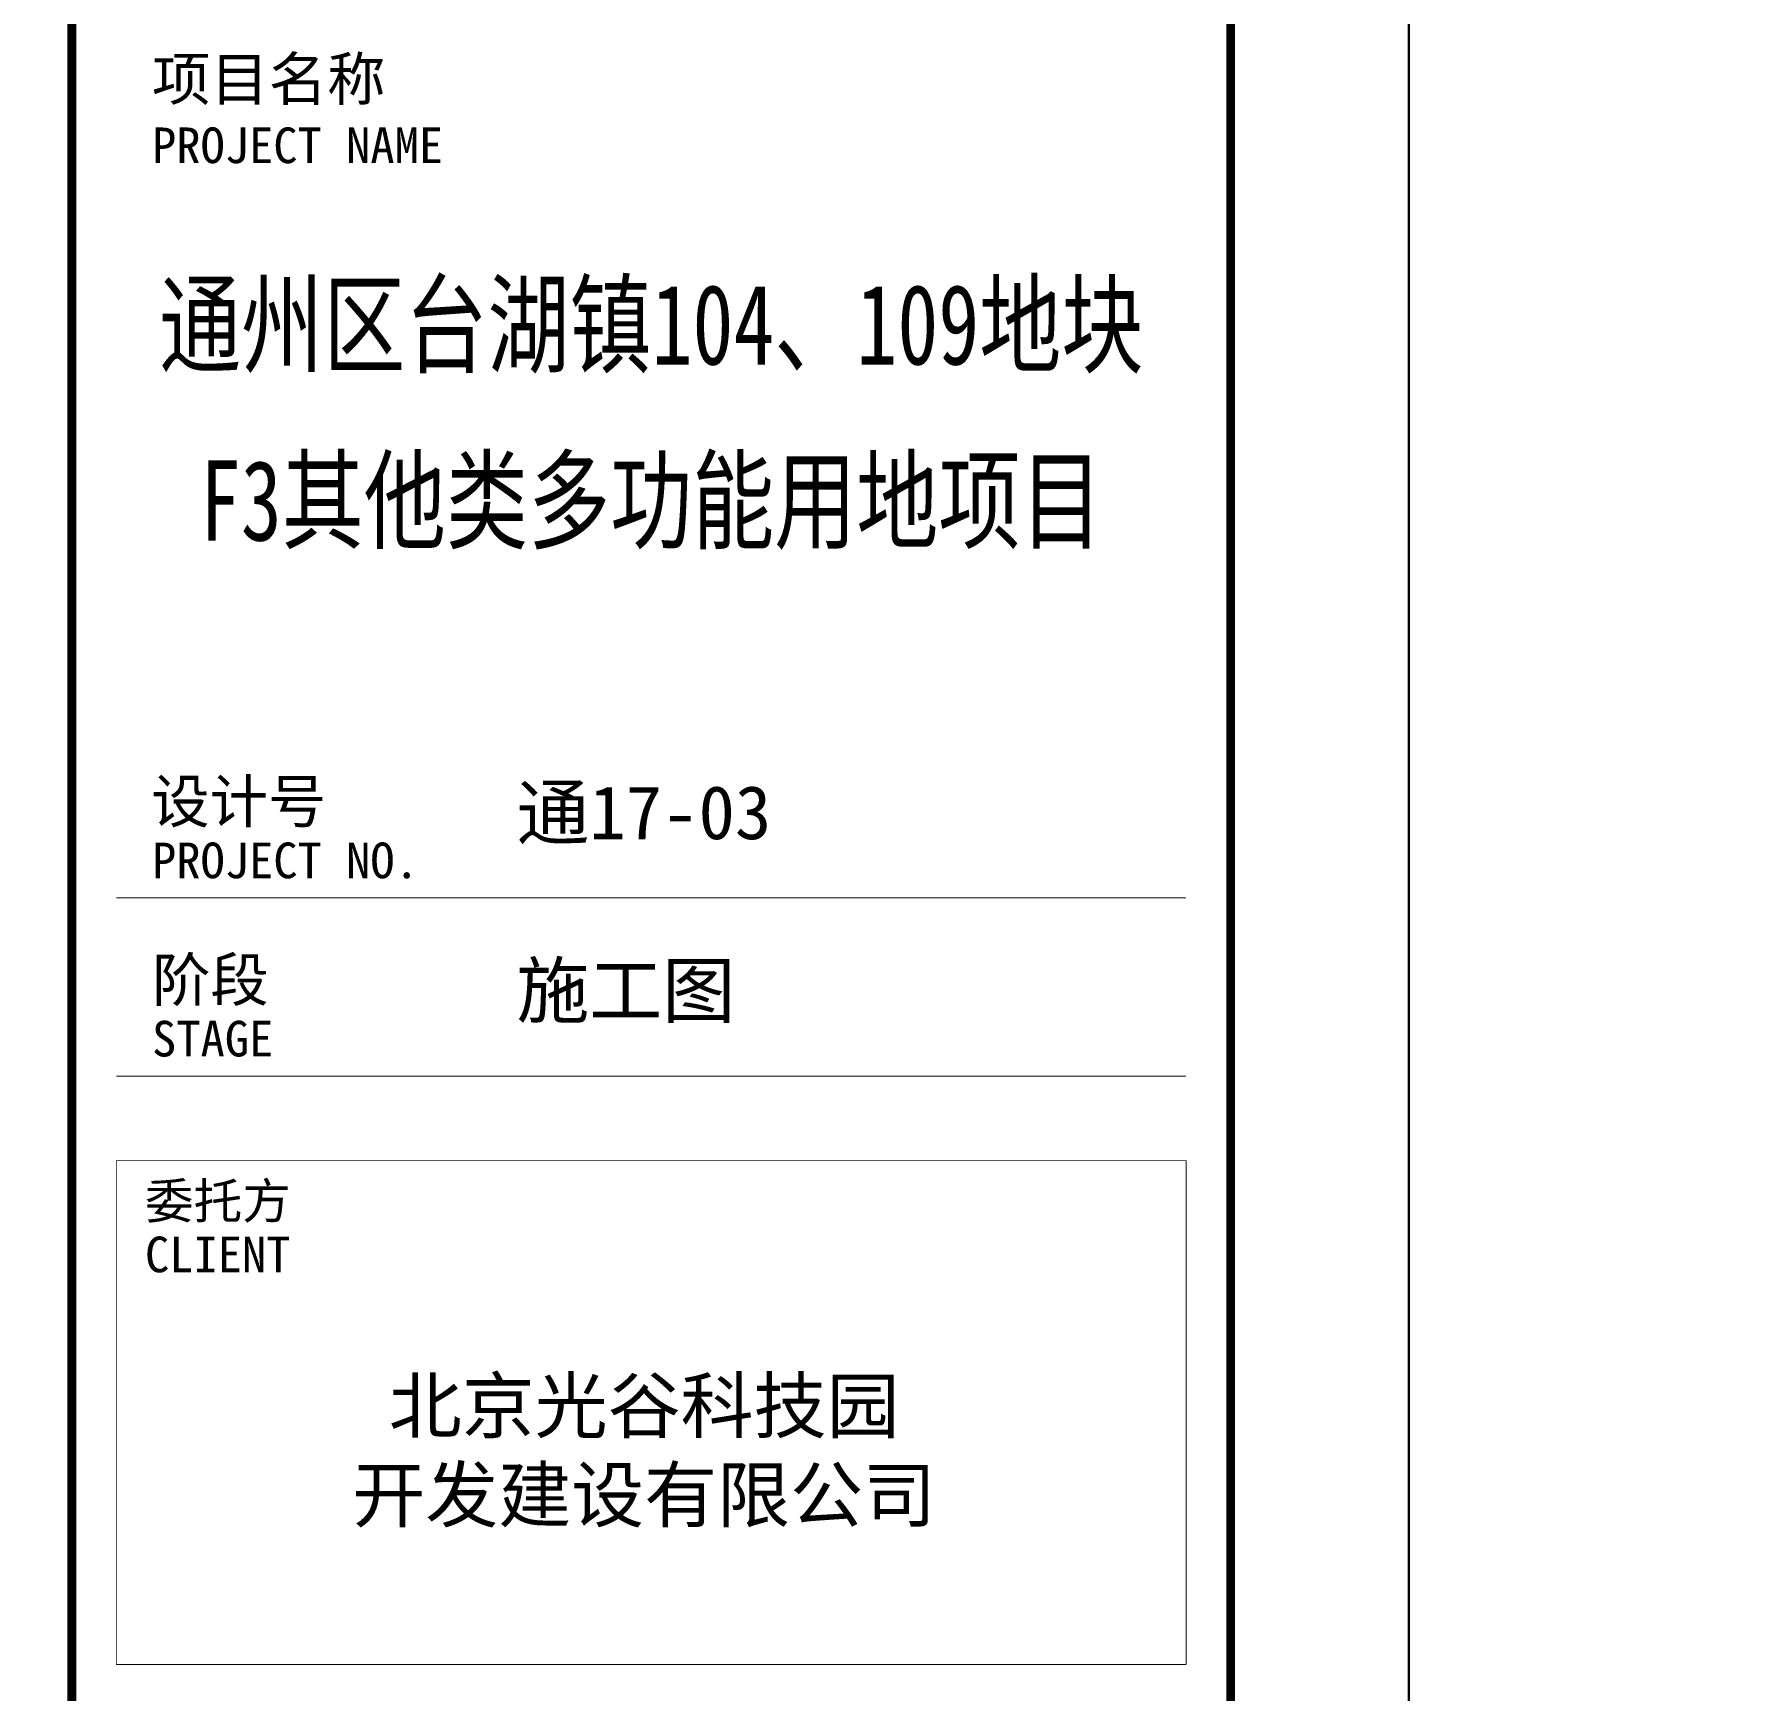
# Model space of a CAD drawing. Extents: x -292644 to 263613, y -713695 to 491457.
# Drawn here: x 169597 to 179213, y 206938 to 216231 of the extents above; entities that cross this region are included whole.
import ezdxf
from ezdxf.enums import TextEntityAlignment as Align
from ezdxf.xclip import XClip

# ---------------------------------------------------------------- set-up
doc = ezdxf.new("R2010")
doc.units = 0
doc.header["$LTSCALE"] = 1000
doc.header["$MEASUREMENT"] = 0
doc.linetypes.add('X-104 8#10#平面_t3$0$109-34 轴网$0$L1$0$$AUDIT_BAD_LTYPE1', pattern=[0])
doc.layers.get('0').update_dxf_attribs({"linetype": 'CONTINUOUS'})
doc.layers.get('Defpoints').update_dxf_attribs({"linetype": 'CONTINUOUS'})
doc.layers.add('8#楼幕墙$0$04-不打印_辅助线', color=165, linetype='CONTINUOUS', plot=False)
doc.layers.add('X-104 8#10#平面_t3$0$04-不打印_辅助线', color=165, linetype='CONTINUOUS', plot=False)
doc.styles.add('图签信息$0$华文细黑', font='STXIHEI.TTF', dxfattribs={"height": 10})

# ---------------------------------------------------------------- blocks, each defined once
blk = doc.blocks.new('104-10 轴网')
at = {"layer": 'Defpoints'}
blk.add_lwpolyline([(104379.6, 45500), (178479.6, 45500), (178479.6, -11900), (104379.6, -11900)], close=True, dxfattribs=at)
blk = doc.blocks.new('图签信息')
at = {"const_width": 0.5}
blk.add_lwpolyline([(-65, 0), (0, 0), (0, 500.5), (-65, 500.5)], close=True, dxfattribs=at)
at = {"const_width": 0.05}
for points in [[(-62.5, 450.865), (-2.5, 450.865)], [(-62.5, 440.865), (-2.5, 440.865)], [(-2.5, 407.854), (-2.5, 436.118), (-62.5, 436.118), (-62.5, 407.854)], [(-62.5, 407.854), (-2.5, 407.854)]]:
    blk.add_lwpolyline(points, dxfattribs=at)
at = {"style": '图签信息$0$华文细黑'}
for s, height, p in [('项目名称', 2.4, (-60.5, 498.003)), ('PROJECT NAME', 2, (-60.5, 494.079)), ('设计号', 2.4, (-60.545, 457.479)), ('PROJECT NO.', 2, (-60.5, 453.965)), ('阶段', 2.4, (-60.5, 447.469)), ('STAGE', 2, (-60.5, 443.965)), ('委托方', 2, (-60.897, 434.86)), ('CLIENT', 2, (-60.897, 431.86))]:
    blk.add_text(s, height=height, dxfattribs=at).set_placement(p, align=Align.TOP_LEFT)
at = {"color": 4, "style": '图签信息$0$华文细黑', "width": 0.75}
for s, p in [('通州区台湖镇104、109地块', (-32.5, 480.778)), ('F3其他类多功能用地项目', (-32.5, 470.905))]:
    blk.add_text(s, height=4.5, dxfattribs=at).set_placement(p, align=Align.CENTER)
at = {"color": 4, "ltscale": 0.001, "char_height": 3, "width": 58.48948, "style": '图签信息$0$华文细黑'}
for s, insert, attachment_point in [('通17-03', (-40.062, 455.511), 4), ('施工图', (-40.062, 445.511), 4), ('北京光谷科技园\\P开发建设有限公司', (-32.897, 419.706), 5)]:
    blk.add_mtext(s, dxfattribs=dict(at, insert=insert, attachment_point=attachment_point))
blk = doc.blocks.new('图签-A1')
at = {"color": 2}
blk.add_blockref('图签信息', (0, 0), dxfattribs=at)
blk = doc.blocks.new('图框-A1')
for points, const_width in [([(0, 0), (841, 0), (841, 594), (0, 594)], 0.05), ([(766, 584), (25, 584), (25, 10), (766, 10)], 0.5)]:
    blk.add_lwpolyline(points, close=True, dxfattribs=dict(const_width=const_width))
blk = doc.blocks.new('104-8910 结构')
at = {"layer": 'Defpoints'}
blk.add_lwpolyline([(-19000, -118200), (61000, -118200), (61000, 41800), (-19000, 41800)], close=True, dxfattribs=at)
blk = doc.blocks.new('8#楼幕墙')
at = {"layer": '8#楼幕墙$0$04-不打印_辅助线'}
blk.add_lwpolyline([(-18550, 165300), (65550, 165300), (65550, 224700), (-18550, 224700)], close=True, dxfattribs=at)
blk = doc.blocks.new('X-104 8#10#平面_t3')
at = {"linetype": 'X-104 8#10#平面_t3$0$109-34 轴网$0$L1$0$$AUDIT_BAD_LTYPE1'}
blk.add_lwpolyline([(177307, 224700), (177307, 165300), (93207, 165300), (93207, 224700)], close=True, dxfattribs=at)
at = {"layer": 'X-104 8#10#平面_t3$0$04-不打印_辅助线', "linetype": 'X-104 8#10#平面_t3$0$109-34 轴网$0$L1$0$$AUDIT_BAD_LTYPE1'}
blk.add_lwpolyline([(177307, 165300), (93207, 165300), (93207, 224700), (177307, 224700)], close=True, dxfattribs=at)
at = {"layer": 'X-104 8#10#平面_t3$0$04-不打印_辅助线'}
blk.add_lwpolyline([(177307, 165300), (261407, 165300), (261407, 224700), (177307, 224700)], close=True, dxfattribs=at)
at = {"linetype": 'X-104 8#10#平面_t3$0$109-34 轴网$0$L1$0$$AUDIT_BAD_LTYPE1'}
ref = blk.add_blockref('8#楼幕墙', (111757, 0), dxfattribs=at)
XClip(ref).set_block_clipping_path([(-18549.9999999995, -12899.9999999999), (65550.0000000003, 284100.0000000003)])
at = {"xscale": 100, "yscale": 100, "zscale": 100}
for name, p in [('图框-A1', (93207, 165300)), ('图签-A1', (176307, 166300))]:
    blk.add_blockref(name, p, dxfattribs=at)
at = {"linetype": 'X-104 8#10#平面_t3$0$109-34 轴网$0$L1$0$$AUDIT_BAD_LTYPE1'}
ref = blk.add_blockref('104-10 轴网', (-8672.6, 178200), dxfattribs=at)
XClip(ref).set_block_clipping_path([(104379.5977508624, -11900), (178479.5977508624, 45500)])
ref = blk.add_blockref('104-8910 结构', (153887, 105500), dxfattribs=dict(at, rotation=180))
XClip(ref).set_block_clipping_path([(-15919.9999999996, -118200.0000000001), (58180.0000000003, -60800.0000000001)])

msp = doc.modelspace()

# ---------------------------------------------------------------- block references
msp.add_blockref('X-104 8#10#平面_t3', (0, 0))

doc.saveas('drawing.dxf')
